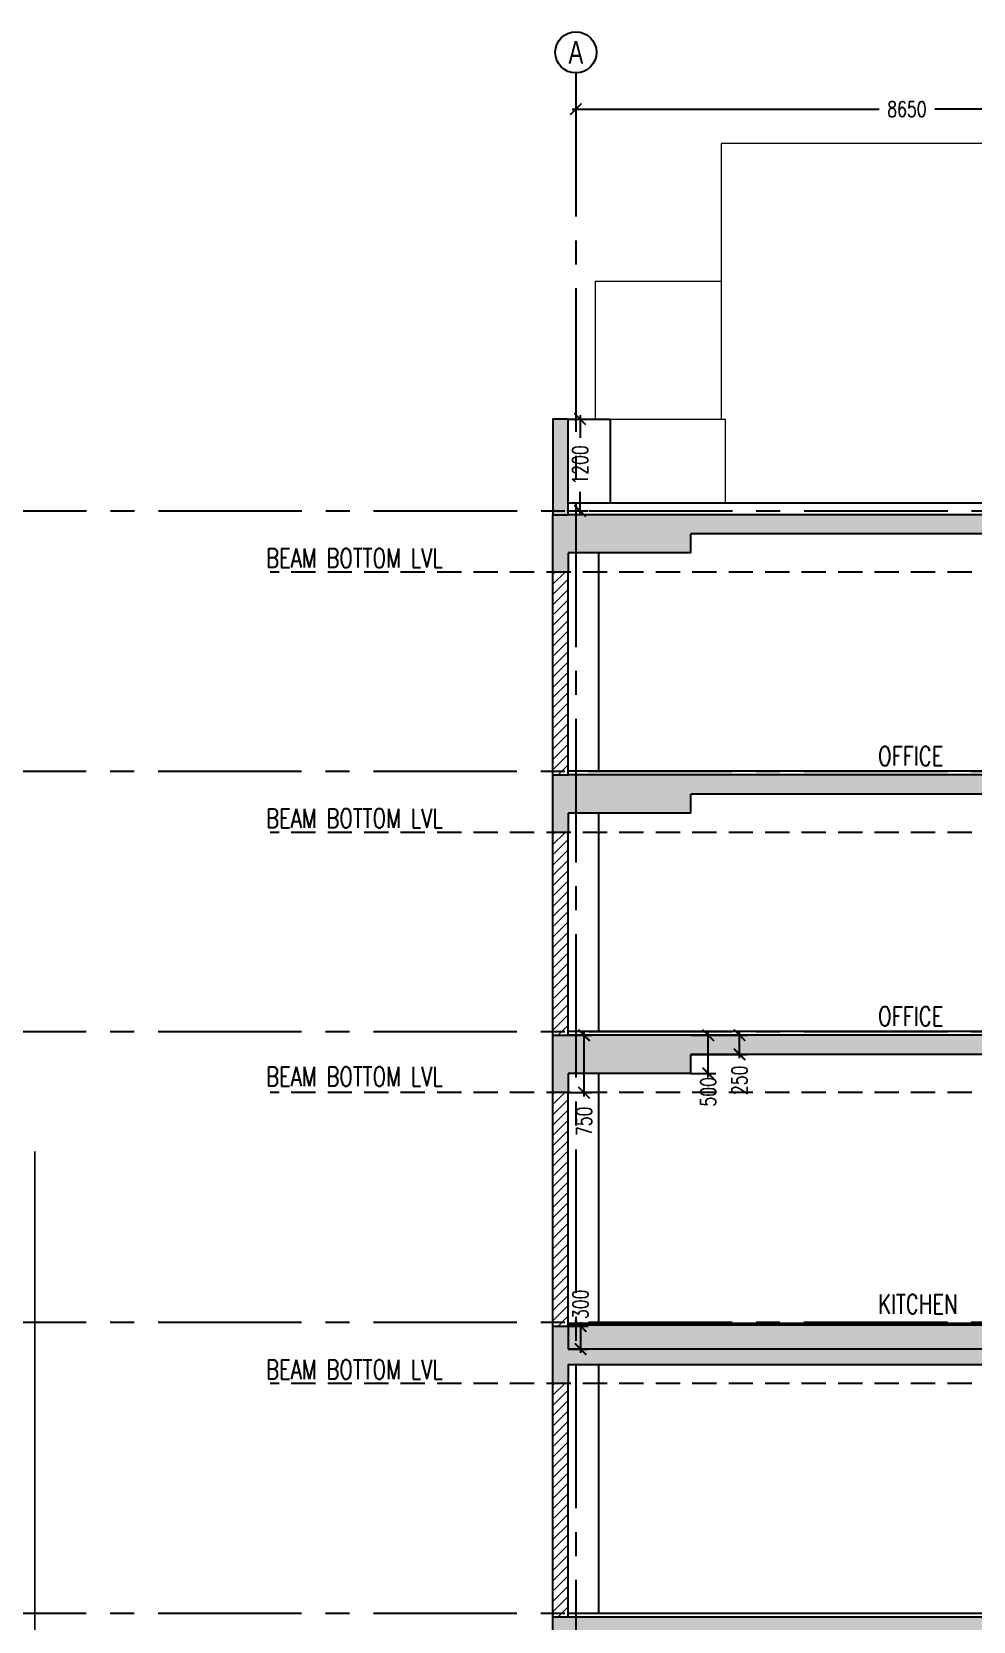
# Model space of a CAD drawing. Extents: x -3644356 to -3532817, y -18707075 to -18638610.
# Drawn here: x -3630686 to -3618386, y -18694339 to -18673575 of the extents above; entities that cross this region are included whole.
import ezdxf
from ezdxf.enums import TextEntityAlignment as Align

# ---------------------------------------------------------------- set-up
doc = ezdxf.new("R2010")
doc.units = 0
doc.header["$LTSCALE"] = 0.5
doc.header["$PDMODE"] = 3
for name, pattern in [('CENTER2', [1.125, 0.75, -0.125, 0.125, -0.125]), ('CONTINULUS', [0]), ('DASHED', [19.05, 12.7, -6.35])]:
    doc.linetypes.add(name, pattern=pattern)
for name, color, linetype in [('A-BEAM AND SLAB', 7, 'Continuous'), ('A-BEAM HATCH', 252, 'Continuous'), ('A-DIMS', 1, 'Continuous'), ('A-ELE 02', 4, 'Continuous'), ('A-GRIDTXT', 1, 'Continuous'), ('A-PODIUM LYT ARCH', 85, 'Continuous'), ('A-SETBACK', 2, 'DASHED'), ('A-SLAB SINING', 252, 'Continuous'), ('A-SLABS', 1, 'Continuous'), ('A-TXTROOM', 3, 'Continuous'), ('A-WALL', 2, 'Continuous'), ('S-GRID', 252, 'CENTER2')]:
    doc.layers.add(name, color=color, linetype=linetype)
for name, color, linetype, lineweight in [('A-ELE 03', 3, 'Continuous', 9), ('A-RAILING', 3, 'Continuous', 9), ('A-WALL HATCH', 8, 'Continuous', 9)]:
    doc.layers.add(name, color=color, linetype=linetype, lineweight=lineweight)
doc.styles.add('ARIAL-GRID', font='arial.ttf', dxfattribs={"width": 0.7, "height": 15})
doc.styles.add('ROMANS', font='romans.shx', dxfattribs={"width": 0.75})
doc.dimstyles.new('DIMM-100', dxfattribs={"dimscale": 100, "dimtxt": 2, "dimasz": 1.5, "dimexe": 1, "dimexo": 0, "dimgap": 1, "dimtad": 0, "dimdec": 0, "dimzin": 0, "dimdsep": 46, "dimtxsty": 'ROMANS', "dimblk": 'ARCHTICK', "dimcen": 1.5, "dimdle": 0.5, "dimclrd": 8, "dimclre": 8, "dimclrt": 4, "dimazin": 0, "dimtfac": 1, "dimtdec": 0, "dimtix": 1, "dimtofl": 0, "dimtmove": 2, "dimatfit": 3, "dimldrblk": 'DOT', "dimfxl": 0, "dimtolj": 1, "dimtzin": 0, "dimarcsym": 0})

# ---------------------------------------------------------------- blocks, each defined once
blk = doc.blocks.new('_ArchTick')
at = {"color": 0, "linetype": 'ByBlock', "const_width": 0.15}
blk.add_lwpolyline([(-0.5, -0.5), (0.5, 0.5)], dxfattribs=at)
blk = doc.blocks.new('*D105')
at = {"layer": 'A-BEAM AND SLAB', "color": 8, "lineweight": -2, "transparency": 16777216}
for p, q in [((-3623677, -18678634), (-3623422, -18678634)), ((-3623522, -18678584), (-3623522, -18678880)), ((-3623522, -18679884), (-3623522, -18679587)), ((-3623677, -18679834), (-3623422, -18679834))]:
    blk.add_line(p, q, dxfattribs=at)
at = {"layer": 'Defpoints', "color": 0, "transparency": 16777216}
for p in [(-3623677, -18678634), (-3623522, -18678634), (-3623677, -18679834)]:
    blk.add_point(p, dxfattribs=at)
at = {"layer": 'A-BEAM AND SLAB', "color": 8, "lineweight": -2, "transparency": 16777216, "xscale": 150, "yscale": 150, "zscale": 150}
for p, rotation in [((-3623522, -18678634), 90), ((-3623522, -18679834), 270)]:
    blk.add_blockref('_ArchTick', p, dxfattribs=dict(at, rotation=rotation))
at = {"layer": 'A-BEAM AND SLAB', "color": 4, "transparency": 16777216, "insert": (-3623522, -18679234), "char_height": 200, "attachment_point": 5, "rotation": 90, "style": 'ROMANS'}
blk.add_mtext('\\A1;1200', dxfattribs=at)
blk = doc.blocks.new('_Dot')
at = {"color": 0, "linetype": 'ByBlock', "lineweight": -2}
blk.add_line((-0.5, 0), (-1, 0), dxfattribs=at)
at = {"color": 0, "linetype": 'ByBlock', "const_width": 0.5}
blk.add_lwpolyline([(-0.25, 0, 1), (0.25, 0, 1)], format="xyb", close=True, dxfattribs=at)
blk = doc.blocks.new('*D109')
at = {"layer": 'A-BEAM AND SLAB', "color": 8, "lineweight": -2, "transparency": 16777216}
for p, q in [((-3623677, -18690484), (-3623416, -18690484)), ((-3623516, -18690434), (-3623516, -18690834)), ((-3623677, -18690784), (-3623416, -18690784))]:
    blk.add_line(p, q, dxfattribs=at)
at = {"layer": 'Defpoints', "color": 0, "transparency": 16777216}
for p in [(-3623677, -18690484), (-3623677, -18690784), (-3623516, -18690784)]:
    blk.add_point(p, dxfattribs=at)
at = {"layer": 'A-BEAM AND SLAB', "color": 8, "lineweight": -2, "transparency": 16777216, "xscale": 150, "yscale": 150, "zscale": 150}
for p, rotation in [((-3623516, -18690484), 90), ((-3623516, -18690784), 270)]:
    blk.add_blockref('_ArchTick', p, dxfattribs=dict(at, rotation=rotation))
at = {"layer": 'A-BEAM AND SLAB', "color": 4, "transparency": 16777216, "insert": (-3623516, -18690200), "char_height": 200, "attachment_point": 5, "rotation": 90, "style": 'ROMANS'}
blk.add_mtext('\\A1;300', dxfattribs=at)
blk = doc.blocks.new('*D110')
at = {"layer": 'A-BEAM AND SLAB', "color": 8, "lineweight": -2, "transparency": 16777216}
for p, q in [((-3621847, -18687234), (-3621847, -18686634)), ((-3622077, -18686684), (-3621747, -18686684)), ((-3622077, -18687184), (-3621747, -18687184))]:
    blk.add_line(p, q, dxfattribs=at)
at = {"layer": 'Defpoints', "color": 0, "transparency": 16777216}
for p in [(-3622077, -18686684), (-3621847, -18686684), (-3622077, -18687184)]:
    blk.add_point(p, dxfattribs=at)
at = {"layer": 'A-BEAM AND SLAB', "color": 8, "lineweight": -2, "transparency": 16777216, "xscale": 150, "yscale": 150, "zscale": 150}
for p, rotation in [((-3621847, -18686684), 90), ((-3621847, -18687184), 270)]:
    blk.add_blockref('_ArchTick', p, dxfattribs=dict(at, rotation=rotation))
at = {"layer": 'A-BEAM AND SLAB', "color": 4, "transparency": 16777216, "insert": (-3621847, -18687424), "char_height": 200, "attachment_point": 5, "rotation": 90, "style": 'ROMANS'}
blk.add_mtext('\\A1;500', dxfattribs=at)
blk = doc.blocks.new('*D111')
at = {"layer": 'A-BEAM AND SLAB', "color": 8, "lineweight": -2, "transparency": 16777216}
for p, q in [((-3623470, -18687484), (-3623470, -18686634)), ((-3623677, -18686684), (-3623370, -18686684)), ((-3623677, -18687434), (-3623370, -18687434))]:
    blk.add_line(p, q, dxfattribs=at)
at = {"layer": 'Defpoints', "color": 0, "transparency": 16777216}
for p in [(-3623677, -18686684), (-3623470, -18686684), (-3623677, -18687434)]:
    blk.add_point(p, dxfattribs=at)
at = {"layer": 'A-BEAM AND SLAB', "color": 8, "lineweight": -2, "transparency": 16777216, "xscale": 150, "yscale": 150, "zscale": 150}
for p, rotation in [((-3623470, -18686684), 90), ((-3623470, -18687434), 270)]:
    blk.add_blockref('_ArchTick', p, dxfattribs=dict(at, rotation=rotation))
at = {"layer": 'A-BEAM AND SLAB', "color": 4, "transparency": 16777216, "insert": (-3623470, -18687809), "char_height": 200, "attachment_point": 5, "rotation": 90, "style": 'ROMANS'}
blk.add_mtext('\\A1;750', dxfattribs=at)
blk = doc.blocks.new('*D112')
at = {"layer": 'A-BEAM AND SLAB', "color": 8, "lineweight": -2, "transparency": 16777216}
for p, q in [((-3621439, -18686984), (-3621439, -18686634)), ((-3622077, -18686684), (-3621339, -18686684)), ((-3622077, -18686934), (-3621339, -18686934))]:
    blk.add_line(p, q, dxfattribs=at)
at = {"layer": 'Defpoints', "color": 0, "transparency": 16777216}
for p in [(-3622077, -18686684), (-3621439, -18686684), (-3622077, -18686934)]:
    blk.add_point(p, dxfattribs=at)
at = {"layer": 'A-BEAM AND SLAB', "color": 8, "lineweight": -2, "transparency": 16777216, "xscale": 150, "yscale": 150, "zscale": 150}
for p, rotation in [((-3621439, -18686684), 90), ((-3621439, -18686934), 270)]:
    blk.add_blockref('_ArchTick', p, dxfattribs=dict(at, rotation=rotation))
at = {"layer": 'A-BEAM AND SLAB', "color": 4, "transparency": 16777216, "insert": (-3621439, -18687273), "char_height": 200, "attachment_point": 5, "rotation": 90, "style": 'ROMANS'}
blk.add_mtext('\\A1;250', dxfattribs=at)
blk = doc.blocks.new('GRNO')
at = {"layer": 'A-GRIDTXT', "color": 8}
blk.add_circle((0, 0), 450, dxfattribs=at)
at = {"layer": 'A-GRIDTXT', "style": 'ARIAL-GRID', "width": 0.7}
blk.add_attdef('01', text='', height=350, dxfattribs=at).set_placement((0, 0), align=Align.MIDDLE_CENTER)
blk = doc.blocks.new('*D124')
at = {"layer": 'A-BEAM AND SLAB', "color": 8, "lineweight": -2, "transparency": 16777216}
for p, q in [((-3623577, -18674113), (-3623577, -18674685)), ((-3614927, -18674113), (-3614927, -18674685))]:
    blk.add_line(p, q, dxfattribs=at)
at = {"layer": 'A-BEAM AND SLAB', "color": 8, "linetype": 'CONTINULUS', "lineweight": -2, "transparency": 16777216}
for p, q in [((-3623627, -18674585), (-3619616, -18674585)), ((-3614877, -18674585), (-3618888, -18674585))]:
    blk.add_line(p, q, dxfattribs=at)
at = {"layer": 'Defpoints', "color": 0, "transparency": 16777216}
for p in [(-3623577, -18674113), (-3614927, -18674113), (-3614927, -18674585)]:
    blk.add_point(p, dxfattribs=at)
at = {"layer": 'A-BEAM AND SLAB', "color": 8, "lineweight": -2, "transparency": 16777216, "xscale": 150, "yscale": 150, "zscale": 150, "rotation": 180}
blk.add_blockref('_ArchTick', (-3623577, -18674585), dxfattribs=at)
at = {"layer": 'A-BEAM AND SLAB', "color": 8, "lineweight": -2, "transparency": 16777216, "xscale": 150, "yscale": 150, "zscale": 150}
blk.add_blockref('_ArchTick', (-3614927, -18674585), dxfattribs=at)
at = {"layer": 'A-BEAM AND SLAB', "color": 4, "transparency": 16777216, "insert": (-3619252, -18674585), "char_height": 200, "attachment_point": 5, "style": 'ROMANS'}
blk.add_mtext('\\A1;8650', dxfattribs=at)

msp = doc.modelspace()

# ---------------------------------------------------------------- hatches: boundary and pattern name
at = {"layer": 'A-BEAM HATCH'}
h = msp.add_hatch(color=256, dxfattribs=at)
h.dxf.hatch_style = 1
h.paths.add_polyline_path([(-3623677.1, -18678633.8), (-3623877.1, -18678633.8), (-3623877.1, -18679883.8), (-3623677.1, -18679883.8)])
h = msp.add_hatch(color=256, dxfattribs=at)
h.dxf.hatch_style = 1
h.paths.add_polyline_path([(-3623677.1, -18679883.7), (-3623877.1, -18679883.7), (-3623877.1, -18680133.7), (-3623677.1, -18680133.7)], flags=17)
h.paths.add_polyline_path([(-3608527.1, -18680133.7), (-3608727.1, -18680133.7), (-3608727.1, -18679883.7), (-3614627.1, -18679883.7), (-3614627.1, -18680133.7), (-3614827.1, -18680133.7), (-3614827.1, -18679883.7), (-3623677.1, -18679883.7), (-3623677.1, -18680133.7), (-3623877.1, -18680133.7), (-3623877.1, -18680633.7), (-3623677.1, -18680633.7), (-3623677.1, -18680133.7), (-3614827.1, -18680133.7), (-3614627.1, -18680133.7), (-3608727.1, -18680133.7)])
h.paths.add_polyline_path([(-3614627.1, -18679883.7), (-3614827.1, -18679883.7), (-3614827.1, -18680133.7), (-3614627.1, -18680133.7)], flags=17)
h.paths.add_polyline_path([(-3603112.1, -18679883.7), (-3608727.1, -18679883.7), (-3608727.1, -18680133.7), (-3603112.1, -18680133.7)])
h.paths.add_polyline_path([(-3603312.1, -18680133.7), (-3603512.1, -18680133.7), (-3603512.1, -18680633.7), (-3603312.1, -18680633.7)])
h.paths.add_polyline_path([(-3590526.2, -18680385.3), (-3590726.2, -18680385.3), (-3590726.2, -18680633.7), (-3590526.2, -18680633.7)])
h.paths.add_polyline_path([(-3584327.1, -18679883.7), (-3587127.1, -18679883.7), (-3587127.1, -18680133.7), (-3584327.1, -18680133.7)])
h.paths.add_polyline_path([(-3589127.1, -18680383.7), (-3589127.1, -18680133.7), (-3587127.1, -18680133.7), (-3587127.1, -18679883.7), (-3590927.1, -18679883.7), (-3590927.1, -18680133.7), (-3590726.2, -18680133.7), (-3590726.2, -18680383.7)])
h.paths.add_polyline_path([(-3586127.1, -18680133.7), (-3586127.1, -18680383.7), (-3584327.1, -18680383.7), (-3584327.1, -18680133.7)])
h = msp.add_hatch(color=256, dxfattribs=at)
h.dxf.hatch_style = 1
h.paths.add_polyline_path([(-3622077.1, -18680133.7), (-3623677.1, -18680133.7), (-3623677.1, -18680383.7), (-3622077.1, -18680383.7)])
h = msp.add_hatch(color=256, dxfattribs=at)
h.dxf.hatch_style = 1
h.paths.add_polyline_path([(-3623677.1, -18683283.8), (-3623877.1, -18683283.8), (-3623877.1, -18683533.8), (-3623677.1, -18683533.8)], flags=17)
h.paths.add_polyline_path([(-3608527.1, -18683533.8), (-3608727.1, -18683533.8), (-3608727.1, -18683283.8), (-3614627.1, -18683283.8), (-3614627.1, -18683533.8), (-3614827.1, -18683533.8), (-3614827.1, -18683283.8), (-3623677.1, -18683283.8), (-3623677.1, -18683533.8), (-3623877.1, -18683533.8), (-3623877.1, -18684033.8), (-3623677.1, -18684033.8), (-3623677.1, -18683533.8), (-3614827.1, -18683533.8), (-3614627.1, -18683533.8), (-3608727.1, -18683533.8)])
h.paths.add_polyline_path([(-3614627.1, -18683283.8), (-3614827.1, -18683283.8), (-3614827.1, -18683533.8), (-3614627.1, -18683533.8)], flags=17)
h.paths.add_polyline_path([(-3603112.1, -18683283.8), (-3608727.1, -18683283.8), (-3608727.1, -18683533.8), (-3603112.1, -18683533.8)])
h.paths.add_polyline_path([(-3603312.1, -18683533.8), (-3603512.1, -18683533.8), (-3603512.1, -18684033.8), (-3603312.1, -18684033.8)])
h.paths.add_polyline_path([(-3590526.2, -18683785.4), (-3590726.2, -18683785.4), (-3590726.2, -18684033.8), (-3590526.2, -18684033.8)])
h.paths.add_polyline_path([(-3584327.1, -18683283.8), (-3587127.1, -18683283.8), (-3587127.1, -18683533.8), (-3584327.1, -18683533.8)])
h.paths.add_polyline_path([(-3589127.1, -18683783.8), (-3589127.1, -18683533.8), (-3587127.1, -18683533.8), (-3587127.1, -18683283.8), (-3590926.7, -18683283.8), (-3590926.7, -18683533.8), (-3590726.2, -18683533.8), (-3590726.2, -18683783.8)])
h.paths.add_polyline_path([(-3586127.1, -18683533.8), (-3586127.1, -18683783.8), (-3584327.1, -18683783.8), (-3584327.1, -18683533.8)])
h = msp.add_hatch(color=256, dxfattribs=at)
h.dxf.hatch_style = 1
h.paths.add_polyline_path([(-3622077.1, -18683533.8), (-3623677.1, -18683533.8), (-3623677.1, -18683783.8), (-3622077.1, -18683783.8)])
h = msp.add_hatch(color=256, dxfattribs=at)
h.dxf.hatch_style = 1
h.paths.add_polyline_path([(-3623677.1, -18686683.8), (-3623877.1, -18686683.8), (-3623877.1, -18686933.8), (-3623677.1, -18686933.8)], flags=17)
h.paths.add_polyline_path([(-3608527.1, -18686933.8), (-3608727.1, -18686933.8), (-3608727.1, -18686683.8), (-3614627.1, -18686683.8), (-3614627.1, -18686933.8), (-3614827.1, -18686933.8), (-3614827.1, -18686683.8), (-3623677.1, -18686683.8), (-3623677.1, -18686933.8), (-3623877.1, -18686933.8), (-3623877.1, -18687433.8), (-3623677.1, -18687433.8), (-3623677.1, -18686933.8), (-3614827.1, -18686933.8), (-3614627.1, -18686933.8), (-3608727.1, -18686933.8), (-3608727.1, -18687283.8), (-3608527.1, -18687283.8)])
h.paths.add_polyline_path([(-3614627.1, -18686683.8), (-3614827.1, -18686683.8), (-3614827.1, -18686933.8), (-3614627.1, -18686933.8)], flags=17)
h.paths.add_polyline_path([(-3603112.1, -18686683.8), (-3608727.1, -18686683.8), (-3608727.1, -18686933.8), (-3603112.1, -18686933.8)])
h.paths.add_polyline_path([(-3603312.1, -18686933.8), (-3603512.1, -18686933.8), (-3603512.1, -18687433.8), (-3603312.1, -18687433.8)])
h.paths.add_polyline_path([(-3590526.2, -18687185.4), (-3590726.2, -18687185.4), (-3590726.2, -18687433.8), (-3590526.2, -18687433.8)])
h.paths.add_polyline_path([(-3584327.1, -18686683.8), (-3587127.1, -18686683.8), (-3587127.1, -18686933.8), (-3584327.1, -18686933.8)])
h.paths.add_polyline_path([(-3589127.1, -18687183.8), (-3589127.1, -18686933.8), (-3587127.1, -18686933.8), (-3587127.1, -18686683.8), (-3590926.7, -18686683.8), (-3590926.7, -18686933.8), (-3590726.2, -18686933.8), (-3590726.2, -18687183.8)])
h.paths.add_polyline_path([(-3586927.1, -18686933.8), (-3586927.1, -18687283.8), (-3584327.1, -18687283.8), (-3584327.1, -18686933.8)])
h = msp.add_hatch(color=256, dxfattribs=at)
h.dxf.hatch_style = 1
h.paths.add_polyline_path([(-3622077.1, -18686933.8), (-3623677.1, -18686933.8), (-3623677.1, -18687183.8), (-3622077.1, -18687183.8)])
h = msp.add_hatch(color=256, dxfattribs=at)
h.dxf.hatch_style = 1
h.paths.add_polyline_path([(-3623677.1, -18690483.8), (-3623877.1, -18690483.8), (-3623877.1, -18690733.8), (-3623677.1, -18690733.8)])
h.paths.add_polyline_path([(-3608527.1, -18690733.8), (-3608727.1, -18690733.8), (-3608727.1, -18690783.8), (-3614627.1, -18690783.8), (-3614627.1, -18690733.8), (-3614827.1, -18690733.8), (-3614827.1, -18690783.8), (-3623677.1, -18690783.8), (-3623677.1, -18690733.8), (-3623877.1, -18690733.8), (-3623877.1, -18691233.8), (-3623677.1, -18691233.8), (-3623677.1, -18690983.8), (-3614827.1, -18690983.8), (-3614827.1, -18691233.8), (-3614627.1, -18691233.8), (-3614627.1, -18690983.8), (-3608727.1, -18690983.8), (-3608727.1, -18691233.8), (-3608527.1, -18691233.8)])
h.paths.add_polyline_path([(-3614627.1, -18690483.8), (-3614827.1, -18690483.8), (-3614827.1, -18690733.8), (-3614627.1, -18690733.8)])
h.paths.add_polyline_path([(-3603112.1, -18690483.8), (-3608727.1, -18690483.8), (-3608727.1, -18690733.8), (-3603112.1, -18690733.8)])
h.paths.add_polyline_path([(-3603312.1, -18690733.8), (-3603512.1, -18690733.8), (-3603512.1, -18691233.8), (-3603312.1, -18691233.8)])
h.paths.add_polyline_path([(-3587127.1, -18690483.8), (-3591927.1, -18690483.8), (-3591927.1, -18690733.8), (-3590726.2, -18690733.8), (-3590726.2, -18690983.8), (-3587127.1, -18690983.8)])
h.paths.add_polyline_path([(-3590526.2, -18690985.4), (-3590726.2, -18690985.4), (-3590726.2, -18691233.8), (-3590526.2, -18691233.8)])
h.paths.add_polyline_path([(-3586927.1, -18690733.8), (-3587127.1, -18690733.8), (-3587127.1, -18691233.8), (-3586927.1, -18691233.8)])
h.paths.add_polyline_path([(-3586927.1, -18690483.8), (-3587127.1, -18690483.8), (-3587127.1, -18690733.8), (-3586927.1, -18690733.8)])
h = msp.add_hatch(color=256, dxfattribs=at)
h.dxf.hatch_style = 1
h.paths.add_polyline_path([(-3623677.1, -18694933.8), (-3623877.1, -18694933.8), (-3623877.1, -18695183.8), (-3623677.1, -18695183.8)])
h.paths.add_polyline_path([(-3623677.1, -18694783.8), (-3622077.1, -18694783.8), (-3622077.1, -18694733.8), (-3623877.1, -18694733.8), (-3623877.1, -18694933.8), (-3623677.1, -18694933.8)])
h.paths.add_polyline_path([(-3584927.1, -18694283.8), (-3623677.1, -18694283.8), (-3623877.1, -18694283.8), (-3623877.1, -18694733.8), (-3622077.1, -18694733.8), (-3622077.1, -18694533.8), (-3616429.2, -18694533.8), (-3616429.2, -18694733.8), (-3613429.2, -18694733.8), (-3613429.2, -18694533.8), (-3608329.2, -18694533.8), (-3608329.2, -18694733.8), (-3605329.2, -18694733.8), (-3605329.2, -18694533.8), (-3603692.6, -18694533.8), (-3603419.4, -18694533.8), (-3590729.2, -18694533.8), (-3590729.2, -18694733.8), (-3590529.2, -18694733.8), (-3590529.2, -18694783.8), (-3587127.1, -18694783.8), (-3587127.1, -18694733.8), (-3586927.1, -18694733.8), (-3586927.1, -18694533.8), (-3584927.1, -18694533.8)])
h.paths.add_polyline_path([(-3603419.4, -18694533.8), (-3603692.6, -18694533.8), (-3603692.6, -18694433.8), (-3603419.4, -18694433.8)], flags=16)
h.paths.add_polyline_path([(-3603419.4, -18694433.8), (-3603692.6, -18694433.8), (-3603692.6, -18694533.8), (-3603419.4, -18694533.8)], flags=16)
h.paths.add_polyline_path([(-3605329.2, -18694733.8), (-3608329.2, -18694733.8), (-3608329.2, -18694783.8), (-3605329.2, -18694783.8)], flags=17)
h.paths.add_polyline_path([(-3613429.2, -18694733.8), (-3616429.2, -18694733.8), (-3616429.2, -18694783.8), (-3613429.2, -18694783.8)], flags=17)
h.paths.add_polyline_path([(-3590529.2, -18694733.8), (-3590729.2, -18694733.8), (-3590729.2, -18694783.8), (-3590529.2, -18694783.8)], flags=17)
h.paths.add_polyline_path([(-3590529.2, -18694783.8), (-3590729.2, -18694783.8)], flags=16)
h.paths.add_polyline_path([(-3586927.1, -18694733.8), (-3587127.1, -18694733.8), (-3587127.1, -18694783.8), (-3586927.1, -18694783.8)], flags=17)
h.paths.add_polyline_path([(-3586927.1, -18694783.8), (-3587127.1, -18694783.8)], flags=16)
at = {"layer": 'A-SLAB SINING'}
h = msp.add_hatch(dxfattribs=at)
h.set_pattern_fill('AR-SAND', color=256, scale=0.7)
h.set_pattern_definition([(37.5, (1449.998, -32034.556), (-1.120021907, 34.258926613), [0, -27.0256, 0, -30.226, 0, -28.8925]), (7.5, (1450, -32034.556), (31.46662982, 50.17775704), [0, -14.5796, 0, -24.3586, 0, -9.3345]), (327.5, (1428.128, -32034.556), (55.369465917, 0.100602927), [0, -8.89, 0, -32.004, 0, -41.783]), (317.5, (1428.13, -32034.556), (53.44895167, 15.60505263), [0, -4.445, 0, -20.9804, 0, -24.003])])
h.paths.add_polyline_path([(-3614827.1, -18690465.8), (-3623677.1, -18690465.8), (-3623677.1, -18690783.8), (-3614827.1, -18690783.8)])
at = {"layer": 'A-WALL HATCH'}
h = msp.add_hatch(dxfattribs=at)
h.set_pattern_fill('ANSI31', color=256, scale=30, angle=180)
h.set_pattern_definition([(225, (1450, -21034.56), (67.3519209, -67.3519209), [])])
h.paths.add_polyline_path([(-3623677.1, -18680633.8), (-3623877.1, -18680633.8), (-3623877.1, -18683283.8), (-3623677.1, -18683283.8)])
h = msp.add_hatch(dxfattribs=at)
h.set_pattern_fill('ANSI31', color=256, scale=30, angle=180)
h.set_pattern_definition([(225, (1450, -24434.56), (67.3519209, -67.3519209), [])])
h.paths.add_polyline_path([(-3623677.1, -18684033.8), (-3623877.1, -18684033.8), (-3623877.1, -18686683.8), (-3623677.1, -18686683.8)])
h = msp.add_hatch(dxfattribs=at)
h.set_pattern_fill('ANSI31', color=256, scale=30, angle=180)
h.set_pattern_definition([(225, (1450, -28234.56), (67.3519209, -67.3519209), [])])
h.paths.add_polyline_path([(-3623677.1, -18687433.8), (-3623877.1, -18687433.8), (-3623877.1, -18690483.8), (-3623677.1, -18690483.8)])
h = msp.add_hatch(dxfattribs=at)
h.set_pattern_fill('ANSI31', color=256, scale=30, angle=180)
h.set_pattern_definition([(225, (1450, -32034.56), (67.3519209, -67.3519209), [])])
h.paths.add_polyline_path([(-3623677.1, -18691233.8), (-3623877.1, -18691233.8), (-3623877.1, -18694283.8), (-3623677.1, -18694283.8)])

# ---------------------------------------------------------------- linework, layer by layer
at = {"layer": 'A-BEAM AND SLAB'}
for p, q in [((-3622077.1, -18680383.7), (-3622077.1, -18680133.7)), ((-3622077.1, -18680383.7), (-3623677.1, -18680383.7)), ((-3622077.1, -18683783.8), (-3622077.1, -18683533.8)), ((-3622077.1, -18683783.8), (-3623677.1, -18683783.8)), ((-3622077.1, -18687183.8), (-3622077.1, -18686933.8)), ((-3622077.1, -18687183.8), (-3623677.1, -18687183.8)), ((-3623677.1, -18694283.8), (-3584927.1, -18694283.8))]:
    msp.add_line(p, q, dxfattribs=at)
for points in [[(-3623677.1, -18679883.8), (-3623677.1, -18678633.8), (-3623877.1, -18678633.8), (-3623877.1, -18679883.8)], [(-3623677.1, -18680383.7), (-3623677.1, -18680633.7), (-3623877.1, -18680633.7), (-3623877.1, -18679883.7), (-3623677.1, -18679883.7), (-3623677.1, -18679883.7)], [(-3608727.1, -18679883.7), (-3623677.1, -18679883.7)], [(-3616427.1, -18680133.7), (-3622077.1, -18680133.7)], [(-3623677.1, -18683783.8), (-3623677.1, -18684033.8), (-3623877.1, -18684033.8), (-3623877.1, -18683283.8), (-3623677.1, -18683283.8), (-3623677.1, -18683283.8)], [(-3608727.1, -18683283.8), (-3623677.1, -18683283.8)], [(-3616427.1, -18683533.8), (-3622077.1, -18683533.8)], [(-3623677.1, -18687183.8), (-3623677.1, -18687433.8), (-3623877.1, -18687433.8), (-3623877.1, -18686683.8), (-3623677.1, -18686683.8), (-3623677.1, -18686683.8)], [(-3608727.1, -18686683.8), (-3623677.1, -18686683.8)], [(-3616427.1, -18686933.8), (-3622077.1, -18686933.8)], [(-3623677.1, -18690983.8), (-3623677.1, -18691233.8), (-3623877.1, -18691233.8), (-3623877.1, -18690483.8), (-3623677.1, -18690483.8), (-3623677.1, -18690783.8)], [(-3614827.1, -18690783.8), (-3623677.1, -18690783.8)], [(-3623677.1, -18690983.8), (-3614827.1, -18690983.8)], [(-3623877.1, -18694933.8), (-3623877.1, -18694283.8), (-3623677.1, -18694283.8)]]:
    msp.add_lwpolyline(points, dxfattribs=at)
at = {"layer": 'A-DIMS'}
for p, q in [((-3603312.1, -18679733.7), (-3623677.1, -18679733.7)), ((-3612827.1, -18683233.8), (-3623677.1, -18683233.8)), ((-3612827.1, -18686633.8), (-3623677.1, -18686633.8))]:
    msp.add_line(p, q, dxfattribs=at)
at = {"layer": 'A-ELE 02'}
for p, q in [((-3623677.1, -18678633.8), (-3623127.1, -18678633.8)), ((-3623127.1, -18678633.8), (-3623127.1, -18679733.7)), ((-3623277.1, -18683233.8), (-3623277.1, -18680383.8)), ((-3623277.1, -18686633.8), (-3623277.1, -18683783.8)), ((-3623277.1, -18690443.8), (-3623277.1, -18687183.8)), ((-3623277.1, -18694233.8), (-3623277.1, -18690983.8))]:
    msp.add_line(p, q, dxfattribs=at)
at = {"layer": 'A-ELE 03'}
for p, q in [((-3623127.1, -18678633.8), (-3621627.1, -18678633.8)), ((-3621627.1, -18678633.8), (-3621627.1, -18679733.7))]:
    msp.add_line(p, q, dxfattribs=at)
at = {"layer": 'A-RAILING', "color": 8}
for p, q in [((-3616327.1, -18675033.7), (-3621677.1, -18675033.7)), ((-3621677.1, -18675033.7), (-3621677.1, -18678633.8)), ((-3623327.1, -18676833.7), (-3621677.1, -18676833.7)), ((-3623327.1, -18676833.7), (-3623327.1, -18678633.8))]:
    msp.add_line(p, q, dxfattribs=at)
at = {"layer": 'A-SETBACK', "color": 8, "lineweight": -2, "ltscale": 50}
for p, q in [((-3582687.1, -18680633.8), (-3627569.3, -18680633.8)), ((-3582687.1, -18684033.8), (-3627569.3, -18684033.8)), ((-3582687.1, -18687433.8), (-3627569.3, -18687433.8)), ((-3582687.1, -18691233.8), (-3627569.3, -18691233.8))]:
    msp.add_line(p, q, dxfattribs=at)
at = {"layer": 'A-SETBACK', "lineweight": -2, "ltscale": 50, "const_width": 20}
msp.add_lwpolyline([(-3630646.7, -18688200.8), (-3630646.7, -18699833.5)], dxfattribs=at)
at = {"layer": 'A-SLABS'}
for p, q in [((-3623677.1, -18690443.8), (-3614827.1, -18690443.8)), ((-3623677.1, -18694233.8), (-3584927.1, -18694233.8))]:
    msp.add_line(p, q, dxfattribs=at)
at = {"layer": 'A-SLABS', "color": 8}
for p, q in [((-3623677.1, -18690453.8), (-3614827.1, -18690453.8)), ((-3623677.1, -18690465.8), (-3614827.1, -18690465.8))]:
    msp.add_line(p, q, dxfattribs=at)
at = {"layer": 'A-WALL'}
for p, q in [((-3623877.1, -18683283.8), (-3623877.1, -18680633.8)), ((-3623677.1, -18683283.8), (-3623677.1, -18680633.8)), ((-3623877.1, -18686683.8), (-3623877.1, -18684033.8)), ((-3623677.1, -18686683.8), (-3623677.1, -18684033.8)), ((-3623877.1, -18690483.8), (-3623877.1, -18687433.8)), ((-3623677.1, -18690483.8), (-3623677.1, -18687433.8)), ((-3623877.1, -18694283.8), (-3623877.1, -18691233.8)), ((-3623677.1, -18694283.8), (-3623677.1, -18691233.8))]:
    msp.add_line(p, q, dxfattribs=at)
at = {"layer": 'S-GRID', "ltscale": 5000}
for p, q in [((-3623577.1, -18674113.1), (-3623577.1, -18700742)), ((-3637469.7, -18679833.7), (-3576280.1, -18679833.7)), ((-3637473.2, -18683233.8), (-3576280.1, -18683233.8)), ((-3637473.2, -18686633.8), (-3576280.1, -18686633.8)), ((-3637473.2, -18690433.8), (-3576280.1, -18690433.8)), ((-3637473.2, -18694233.8), (-3576280.1, -18694233.8))]:
    msp.add_line(p, q, dxfattribs=at)

# ---------------------------------------------------------------- block references
at = {"layer": 'A-PODIUM LYT ARCH'}
ref = msp.add_blockref('GRNO', (-3623577.1, -18673844), dxfattribs=dict(at, xscale=0.5979073243647235, yscale=0.5979073243647235, zscale=0.5979073243647235))
ref.add_attrib('01', 'A', dxfattribs={"layer": 'A-GRIDTXT', "height": 299, "style": 'ARIAL-GRID', "width": 0.7}).set_placement((-3623577.1, -18673844), align=Align.MIDDLE_CENTER)

# ---------------------------------------------------------------- texts
at = {"layer": 'A-TXTROOM', "width": 4809.04, "attachment_point": 1, "style": 'ROMANS'}
for s, insert, char_height in [('BEAM BOTTOM LVL', (-3627625.3, -18680324.9), 250.282), ('OFFICE ', (-3619628.1, -18682911.5), 250.28), ('BEAM BOTTOM LVL', (-3627625.3, -18683724.9), 250.282), ('OFFICE ', (-3619628.1, -18686311.5), 250.28), ('BEAM BOTTOM LVL', (-3627625.3, -18687098.5), 250.282), ('KITCHEN', (-3619628.1, -18690071.5), 250.28), ('BEAM BOTTOM LVL', (-3627625.3, -18690924.9), 250.282)]:
    msp.add_mtext(s, dxfattribs=dict(at, insert=insert, char_height=char_height))

# ---------------------------------------------------------------- dimensions: what is measured, and where the dimension line sits
at = {"layer": 'A-BEAM AND SLAB'}
dim = msp.add_linear_dim(base=(-3614927.1, -18674585.3), p1=(-3623577.1, -18674113.1), p2=(-3614927.1, -18674113.1), dimstyle='DIMM-100', dxfattribs=at)
dim.commit()
dim.dimension.update_dxf_attribs({"geometry": '*D124', "text_midpoint": (-3619252.1, -18674585.3)})
dim = msp.add_linear_dim(base=(-3623521.8, -18678633.8), p1=(-3623677.1, -18679833.7), p2=(-3623677.1, -18678633.8), angle=90, dimstyle='DIMM-100', dxfattribs=at)
dim.commit()
dim.dimension.update_dxf_attribs({"geometry": '*D105', "text_midpoint": (-3623521.8, -18679233.8)})
for base, p1, p2, picture, middle in [((-3623469.8, -18686683.8), (-3623677.1, -18687433.8), (-3623677.1, -18686683.8), '*D111', (-3623469.8, -18687808.8)), ((-3621847.1, -18686683.8), (-3622077.1, -18687183.8), (-3622077.1, -18686683.8), '*D110', (-3621847.1, -18687423.6)), ((-3621439, -18686683.8), (-3622077.1, -18686933.8), (-3622077.1, -18686683.8), '*D112', (-3621439, -18687273.2)), ((-3623515.5, -18690783.8), (-3623677.1, -18690483.8), (-3623677.1, -18690783.8), '*D109', (-3623515.5, -18690199.5))]:
    dim = msp.add_linear_dim(base=base, p1=p1, p2=p2, angle=90, dimstyle='DIMM-100', dxfattribs=at)
    dim.commit()
    dim.dimension.update_dxf_attribs({"geometry": picture, "text_midpoint": middle, "dimtype": 128})

doc.saveas('drawing.dxf')
